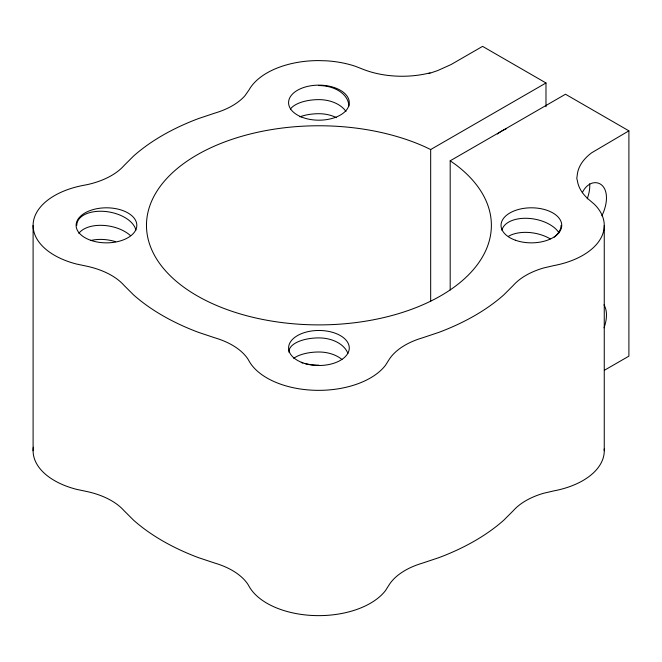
<?xml version="1.0" encoding="UTF-8"?>
<svg xmlns="http://www.w3.org/2000/svg" width="662" height="662" viewBox="0 0 662 662"><rect width="100%" height="100%" fill="white"/><g stroke="black" fill="none" stroke-linecap="round" stroke-linejoin="round"><path stroke-width="0.99" d="M582.353 192.708C584.894 186.667 591.373 180.949 598.266 183.117A30.353 17.526 -60 0 1 601.874 215.837M428.868 73.573L437.615 70.602L451.062 64.553L482.573 46.365L545.985 82.973L545.985 106.739M604.389 370.281L628.9 356.139L628.9 130.844L565.489 94.236L450.185 160.808L455.191 164.3A172.451 99.565 0 0 1 356.545 322.493A172.451 99.565 0 0 1 150.63 203.606A172.451 99.565 0 0 1 424.623 146.658L430.672 149.546L545.985 82.973M628.9 130.844L591.745 152.732A69.287 40.001 0 0 0 577.198 175.513L576.776 178.475L577.338 180.436A69.287 40.001 0 0 0 588.146 198.948L594.468 204.359A73.118 42.219 0 0 1 553.738 265.619L543.411 268.027A68.98 39.828 0 0 0 513.265 285.43L503.807 294.88A220.736 127.443 0 0 1 438.906 332.349L422.53 337.827A68.98 39.828 0 0 0 389.446 359.036L385.483 365.3A73.118 42.219 0 0 1 314.855 390.29A73.118 42.219 0 0 1 249.144 361.179L247.902 359.019A68.98 39.828 0 0 0 214.827 337.81L198.459 332.349A220.736 127.443 0 0 1 133.55 294.88L124.067 285.421A68.98 39.828 0 0 0 87.326 266.323L76.478 264.03A73.118 42.219 0 0 1 33.199 223.26A73.118 42.219 0 0 1 83.627 185.319L87.351 184.607A68.98 39.828 0 0 0 124.092 165.508L133.55 156.058A220.736 127.443 0 0 1 198.459 118.589L214.836 113.111A68.98 39.828 0 0 0 244.981 95.7L249.135 89.759A73.118 42.219 0 0 1 318.679 60.59L326.325 60.821A73.118 42.219 0 0 1 355.237 66.241L364.613 69.899A69.287 40.001 0 0 0 430.027 72.861M604.257 225.469L604.257 450.756M450.185 160.808L450.185 289.989M430.672 149.546L430.672 301.458M33.1 225.469L33.1 450.756M33.357 447.222A73.118 42.219 0 0 0 76.478 489.326L87.326 491.618A68.98 39.828 0 0 1 124.067 510.716L133.55 520.167A220.736 127.443 0 0 0 198.459 557.644L214.827 563.097A68.98 39.828 0 0 1 247.902 584.314L249.144 586.466A73.118 42.219 0 0 0 314.855 615.577A73.118 42.219 0 0 0 385.483 590.595L389.446 584.331A68.98 39.828 0 0 1 422.53 563.114L438.906 557.644A220.736 127.443 0 0 0 503.807 520.167L513.265 510.716A68.98 39.828 0 0 1 543.411 493.314L553.738 490.906A73.118 42.219 0 0 0 604.199 448.993M603.984 304.884A30.353 17.526 -60 0 1 604.058 327.806M497.377 134.038A38.628 22.301 -60 0 1 506.264 128.809M76.767 225.361A30.013 17.146 10.1 0 1 104.604 211.41A30.013 17.146 10.1 0 1 135.917 230.194M78.869 233.33A30.013 17.146 10.1 0 1 102.751 225.37A30.013 17.146 10.1 0 1 130.48 235.647M90.553 240.563A30.013 17.146 10.1 0 1 115.643 241.688M318.927 365.167A30.013 13.629 0 0 1 304.52 363.471M302.906 363.041A30.013 13.629 0 0 1 301.351 362.561M289.054 352.391A30.013 13.629 0 0 1 318.927 337.901A30.013 20.663 0 0 1 347.906 353.434M341.964 359.483A30.013 20.663 0 0 0 318.927 351.994A30.013 13.629 0 0 0 293.671 358.308M508.515 236.276A30.013 17.146 10.1 0 1 550.312 238.924M501.928 230.26A30.013 17.146 10.1 0 1 527.672 218.328A30.013 17.146 10.1 0 1 558.985 232.825M561.086 225.361A30.013 17.146 -10.1 0 1 554.26 237.17M345.994 111.489A30.013 20.663 0 0 0 318.927 99.623A30.013 13.629 0 0 0 290.469 109.031M336.495 117.662A30.013 20.663 0 0 0 318.927 113.707A30.013 13.629 0 0 0 299.869 116.826M318.927 85.547A30.013 20.663 0 0 1 348.849 106.21M589.652 183.771A29.989 13.828 -60 0 1 587.235 198.832M301.342 362.271A30.353 17.526 0 0 0 349.139 349.635A30.353 17.526 0 0 0 306.291 332.059A30.353 17.526 0 0 0 301.342 362.271M515.392 240.223A30.353 17.526 0 0 0 561.724 225.874A30.353 17.526 0 0 0 517.039 209.887A30.353 17.526 0 0 0 515.392 240.223M301.342 116.951A30.353 17.526 0 0 0 349.139 104.315A30.353 17.526 0 0 0 306.291 86.73A30.353 17.526 0 0 0 301.342 116.951M90.471 240.223A30.353 17.526 0 0 0 136.802 225.874A30.353 17.526 0 0 0 92.117 209.887A30.353 17.526 0 0 0 90.471 240.223"/></g></svg>
